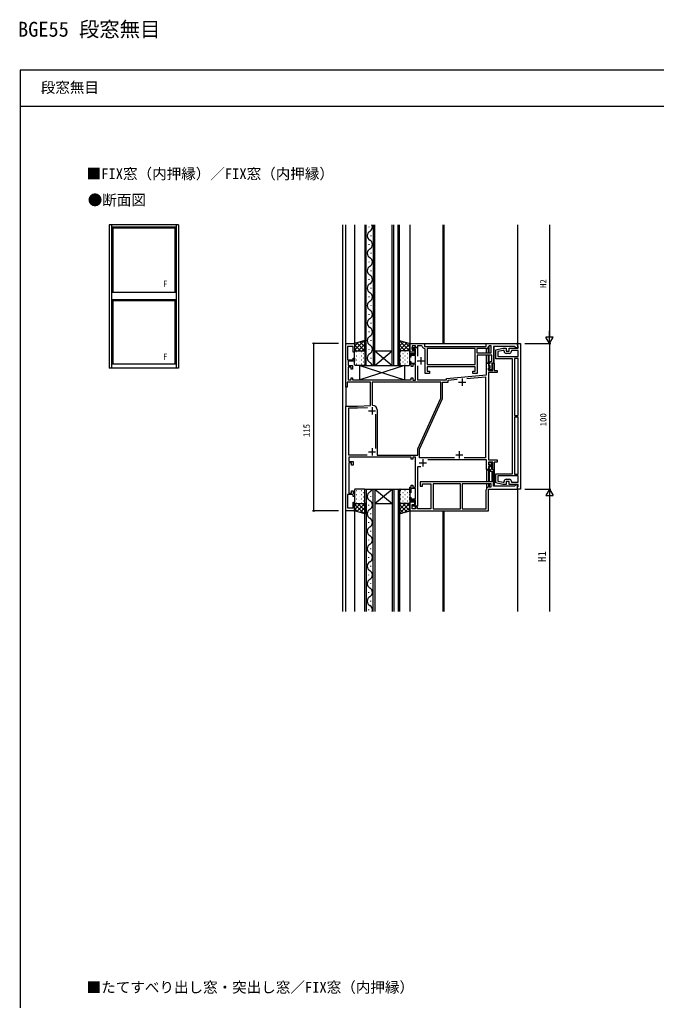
# Model space of a CAD drawing. Units: millimetres, scale not verified. Extents: x -437 to 438, y -681 to 679.
# Drawn here: x -437 to 1, y 5 to 679 of the extents above; entities that cross this region are included whole.
import ezdxf
from ezdxf.enums import TextEntityAlignment as Align

# ---------------------------------------------------------------- set-up
doc = ezdxf.new("R2010")
doc.units = ezdxf.units.MM
doc.header["$LTSCALE"] = 4
for name, color, linetype in [('0-1_USER1', 3, 'Continuous'), ('0-2_YKK_11', 7, 'Continuous'), ('0-3_YKK_12', 2, 'Continuous'), ('0-4_YKK_13', 4, 'Continuous'), ('0-5_YKK_A1', 4, 'Continuous'), ('0-6_YKK_D', 6, 'Continuous'), ('0-7_YKK_ZWAK', 7, 'Continuous')]:
    doc.layers.add(name, color=color, linetype=linetype)
doc.styles.add('ＭＳ ゴシック', font='')
doc.styles.get('ＭＳ ゴシック').set_extended_font_data('MS Gothic')

msp = doc.modelspace()

# ---------------------------------------------------------------- linework, layer by layer
at = {"layer": '0-2_YKK_11'}
for p, q in [((-161.386, 446.561), (-161.386, 441.561)), ((-100.586, 449.261), (-102.586, 449.261)), ((-163.886, 444.061), (-158.886, 444.061)), ((-132.886, 431.961), (-132.886, 426.961)), ((-135.386, 429.461), (-130.386, 429.461)), ((-194.886, 412.361), (-194.886, 407.361)), ((-197.386, 409.861), (-192.386, 409.861)), ((-192.586, 407.529), (-192.586, 383.961)), ((-194.886, 384.061), (-194.886, 379.061)), ((-197.386, 381.561), (-192.386, 381.561)), ((-137.386, 379.561), (-132.386, 379.561)), ((-134.886, 382.061), (-134.886, 377.061)), ((-162.386, 374.061), (-157.386, 374.061)), ((-159.886, 376.561), (-159.886, 371.561)), ((-102.586, 362.861), (-100.586, 362.861))]:
    msp.add_line(p, q, dxfattribs=at)
for points in [[(-206.886, 353.261), (-206.886, 351.061), (-207.886, 351.061), (-207.886, 352.261), (-211.686, 352.261), (-211.686, 343.061), (-207.886, 343.061), (-207.886, 347.061), (-206.886, 347.061), (-206.886, 341.061), (-212.886, 341.061), (-212.886, 413.061), (-204.886, 413.061), (-195.886, 413.375), (-195.886, 429.461), (-211.886, 429.461), (-211.886, 426.061), (-212.886, 426.061), (-212.886, 456.061), (-206.886, 456.061), (-206.886, 450.061), (-207.886, 450.061), (-207.886, 454.061), (-211.686, 454.061), (-211.686, 444.861), (-207.886, 444.861), (-207.886, 446.061), (-206.886, 446.061), (-206.886, 443.861), (-211.286, 443.861), (-211.286, 440.861), (-208.286, 440.861), (-208.286, 438.361), (-209.286, 438.361), (-209.286, 439.861), (-211.286, 439.861), (-211.286, 431.061), (-209.286, 431.061), (-209.286, 432.561), (-208.286, 432.561)], [(-208.286, 432.561), (-208.286, 431.061), (-167.886, 431.061), (-167.886, 432.461), (-166.886, 432.461), (-166.886, 430.961), (-164.886, 430.961), (-164.886, 441.761), (-166.886, 441.761), (-166.886, 440.261), (-167.886, 440.261), (-167.886, 441.761), (-168.886, 441.761), (-168.886, 443.661), (-168.086, 443.661), (-168.086, 442.561), (-164.886, 442.561), (-164.886, 447.761), (-168.086, 447.761), (-168.086, 446.661), (-168.886, 446.661), (-168.886, 448.561), (-164.886, 448.561), (-164.886, 452.061), (-167.386, 452.061), (-167.386, 453.261), (-163.686, 453.261), (-163.686, 447.459)], [(-160.345, 454.161), (-160.835, 454.561), (-163.686, 454.561), (-163.686, 453.261), (-164.886, 453.261), (-164.886, 454.561), (-167.386, 454.561), (-167.386, 451.561), (-165.386, 451.561), (-165.386, 450.061), (-168.886, 450.061), (-168.886, 456.061), (-158.886, 456.061), (-158.886, 454.061)], [(-158.886, 454.061), (-116.386, 454.061), (-116.386, 456.061), (-94.886, 456.061), (-94.886, 453.061), (-95.886, 453.061), (-96.386, 453.561), (-96.886, 454.061), (-111.386, 454.061), (-111.386, 442.561), (-112.586, 442.561), (-112.586, 437.961), (-114.886, 437.961), (-114.886, 439.161), (-113.786, 439.161), (-113.786, 440.761), (-114.086, 441.061), (-114.586, 441.561), (-114.586, 441.761), (-114.086, 442.261), (-113.786, 442.561), (-113.786, 443.761), (-112.586, 443.761), (-112.586, 448.061), (-122.586, 448.061), (-122.586, 435.561), (-125.586, 435.561), (-125.586, 437.061), (-124.086, 437.061), (-124.086, 440.061), (-156.886, 440.061), (-156.886, 437.061), (-155.386, 437.061), (-155.386, 435.561), (-158.386, 435.561), (-158.386, 452.111), (-158.786, 452.601)], [(-122.886, 449.561), (-112.886, 449.561), (-112.886, 454.561), (-114.386, 454.561), (-114.886, 454.061)], [(-116.386, 452.561), (-122.886, 452.561), (-122.886, 449.561)], [(-108.386, 447.061), (-94.386, 447.061), (-94.386, 451.361), (-99.086, 451.361), (-99.086, 450.761)], [(-104.086, 450.761), (-104.086, 451.361), (-104.728, 451.361), (-108.386, 450.583), (-108.386, 447.061)], [(-163.686, 440.662), (-163.686, 431.061), (-143.686, 431.061), (-143.686, 432.061), (-116.086, 434.475), (-116.086, 442.561), (-114.886, 442.561), (-114.886, 440.88), (-114.326, 439.911), (-114.586, 439.461), (-114.886, 439.161), (-114.886, 437.561), (-111.886, 437.561), (-111.886, 441.799), (-112.426, 442.111), (-112.305, 442.561), (-110.886, 442.561), (-110.886, 437.561), (-108.886, 437.561), (-108.886, 436.061), (-114.886, 436.061), (-114.886, 376.061), (-108.886, 376.061), (-108.886, 374.561), (-110.886, 374.561), (-110.886, 369.561), (-112.305, 369.561), (-112.426, 370.011), (-111.886, 370.322), (-111.886, 374.561), (-114.886, 374.561), (-114.886, 372.961), (-114.586, 372.661), (-114.326, 372.211), (-114.886, 371.241), (-114.886, 369.561), (-116.086, 369.561), (-116.086, 376.061), (-156.613, 376.061)], [(-138.111, 377.561), (-162.186, 377.561), (-162.186, 383.502), (-146.486, 418.302), (-146.486, 429.561), (-142.486, 429.561), (-142.486, 430.961), (-136.459, 431.488)], [(-129.719, 432.078), (-116.886, 433.201), (-116.886, 377.561), (-131.661, 377.561)], [(-147.686, 429.561), (-194.686, 429.561), (-194.686, 413.861), (-194.386, 413.561)], [(-191.386, 410.561), (-191.386, 379.261), (-163.386, 379.261), (-163.386, 383.761), (-147.686, 418.561), (-147.686, 429.561)], [(-198.284, 379.261), (-210.886, 379.261), (-210.886, 411.861), (-204.865, 411.861), (-198.066, 412.098)], [(-161.282, 371.261), (-163.686, 371.261), (-163.686, 344.361), (-167.386, 344.361), (-167.386, 345.561), (-164.886, 345.561), (-164.886, 348.561), (-168.886, 348.561), (-168.886, 350.461), (-168.086, 350.461), (-168.086, 349.361), (-164.886, 349.361), (-164.886, 356.461), (-168.086, 356.461), (-168.086, 353.461), (-168.886, 353.461), (-168.886, 357.261), (-167.886, 357.261), (-167.886, 358.761), (-166.886, 358.761), (-166.886, 357.261), (-164.886, 357.261), (-164.886, 378.061), (-166.886, 378.061), (-166.886, 376.561), (-167.886, 376.561), (-167.886, 378.061), (-210.886, 378.061), (-210.886, 375.061), (-207.886, 375.061), (-207.886, 372.561), (-208.886, 372.561), (-208.886, 374.061), (-210.886, 374.061), (-210.886, 353.261), (-208.886, 353.261), (-208.886, 354.761), (-207.886, 354.761), (-207.886, 353.261), (-206.886, 353.261)], [(-94.386, 365.061), (-108.386, 365.061), (-108.386, 361.538), (-104.728, 360.761), (-104.086, 360.761), (-104.086, 361.361)], [(-99.086, 361.361), (-99.086, 360.761), (-94.386, 360.761), (-94.386, 365.061)], [(-112.886, 359.561), (-132.886, 359.561), (-132.886, 342.561), (-116.386, 342.561), (-116.386, 355.561)], [(-114.386, 357.561), (-112.886, 357.561), (-112.886, 359.561)]]:
    msp.add_lwpolyline(points, dxfattribs=at)
for points in [[(-124.086, 452.561), (-156.886, 452.561), (-156.886, 441.561), (-124.086, 441.561)], [(-92.886, 456.061), (-92.886, 356.061), (-94.886, 356.061), (-94.886, 357.361), (-94.686, 357.561), (-94.386, 357.861), (-94.386, 359.261), (-100.586, 359.261), (-100.586, 361.361), (-102.586, 361.361), (-102.586, 359.261), (-104.886, 359.261), (-109.886, 360.323), (-109.886, 366.561), (-98.386, 366.561), (-98.386, 385.602), (-98.266, 385.786), (-98.266, 386.335), (-98.386, 386.519), (-98.386, 445.561), (-109.886, 445.561), (-109.886, 451.798), (-104.886, 452.861), (-102.586, 452.861), (-102.586, 450.761), (-100.586, 450.761), (-100.586, 452.861), (-94.386, 452.861), (-94.386, 454.261), (-94.686, 454.561), (-94.886, 454.761), (-94.886, 456.061)], [(-96.886, 445.861), (-96.886, 406.661), (-94.386, 406.661), (-94.386, 445.861)], [(-96.886, 405.461), (-96.886, 366.261), (-94.386, 366.261), (-94.386, 405.461)], [(-168.886, 341.061), (-114.886, 341.061), (-114.886, 356.061), (-94.886, 356.061), (-94.886, 359.061), (-95.886, 359.061), (-96.386, 358.561), (-96.886, 358.061), (-111.386, 358.061), (-111.386, 369.561), (-112.586, 369.561), (-112.586, 374.161), (-114.886, 374.161), (-114.886, 372.961), (-113.786, 372.961), (-113.786, 371.361), (-114.086, 371.061), (-114.586, 370.561), (-114.586, 370.361), (-114.086, 369.861), (-113.786, 369.561), (-113.786, 368.361), (-112.586, 368.361), (-112.586, 361.061), (-161.686, 361.061), (-161.686, 358.061), (-160.186, 358.061), (-160.186, 359.561), (-154.386, 359.561), (-154.386, 342.561), (-163.686, 342.561), (-163.686, 343.861), (-164.886, 343.861), (-164.886, 342.561), (-167.386, 342.561), (-167.386, 345.561), (-165.386, 345.561), (-165.386, 347.061), (-168.886, 347.061)], [(-134.086, 359.561), (-152.886, 359.561), (-152.886, 342.561), (-134.086, 342.561)]]:
    msp.add_lwpolyline(points, close=True, dxfattribs=at)
for centre, radius, start, end in [((-158.386, 454.561), 2, 191.53698, 258.46304), ((-116.386, 454.061), 1.5, 270.00001, 359.99999), ((-102.586, 450.761), 1.5, 180.00001, 269.99999), ((-100.586, 450.761), 1.5, 270.00001, 359.99999), ((-194.386, 410.561), 3, 0.00001, 89.99999), ((-114.386, 355.561), 2, 90.00001, 179.99999), ((-102.586, 361.361), 1.5, 90.00001, 179.99999), ((-100.586, 361.361), 1.5, 0.00001, 89.99999)]:
    msp.add_arc(centre, radius, start, end, dxfattribs=at)
at = {"layer": '0-3_YKK_12'}
for p, q in [((-214.886, 272.062), (-214.886, 537.558)), ((-212.886, 455.761), (-212.886, 537.558)), ((-206.886, 537.558), (-206.886, 456.061)), ((-198.786, 441.061), (-198.786, 537.558)), ((-197.146, 536.261), (-197.146, 535.861)), ((-193.986, 537.558), (-193.986, 441.061)), ((-192.986, 441.061), (-192.986, 537.558)), ((-180.986, 441.061), (-180.986, 537.558)), ((-179.986, 441.061), (-179.986, 537.558)), ((-176.986, 441.061), (-176.986, 537.558)), ((-168.886, 537.558), (-168.886, 456.061)), ((-145.886, 456.061), (-145.886, 537.558)), ((-145.386, 456.061), (-145.386, 537.558)), ((-94.886, 537.558), (-94.886, 456.061)), ((-195.626, 530.261), (-195.626, 529.861)), ((-197.146, 524.261), (-197.146, 523.861)), ((-197.146, 512.261), (-197.146, 511.861)), ((-195.626, 518.261), (-195.626, 517.861)), ((-195.626, 506.261), (-195.626, 505.861)), ((-197.146, 500.261), (-197.146, 499.861)), ((-195.626, 494.261), (-195.626, 493.861)), ((-197.146, 488.261), (-197.146, 487.861)), ((-195.626, 482.261), (-195.626, 481.861)), ((-197.146, 476.261), (-197.146, 475.861)), ((-195.626, 470.261), (-195.626, 469.861)), ((-197.146, 464.261), (-197.146, 463.861)), ((-195.626, 458.261), (-195.626, 457.861)), ((-212.586, 456.061), (-212.886, 456.061)), ((-206.886, 456.061), (-207.386, 456.061)), ((-197.146, 452.261), (-197.146, 451.861)), ((-168.886, 456.061), (-168.386, 456.061)), ((-165.186, 453.261), (-165.186, 454.519)), ((-165.186, 449.061), (-165.186, 452.061)), ((-159.386, 456.061), (-115.886, 456.061)), ((-116.086, 449.561), (-116.086, 452.591)), ((-114.886, 449.561), (-114.886, 454.061)), ((-114.286, 449.561), (-114.286, 454.561)), ((-94.886, 456.061), (-95.386, 456.061)), ((-195.626, 446.261), (-195.626, 445.861)), ((-192.986, 451.061), (-180.986, 451.061)), ((-192.986, 451.061), (-180.986, 441.061)), ((-192.986, 441.061), (-180.986, 451.061)), ((-165.186, 449.061), (-168.886, 449.061)), ((-116.086, 442.861), (-116.086, 448.061)), ((-114.286, 442.861), (-114.286, 448.061)), ((-116.086, 442.861), (-113.786, 442.861)), ((-212.886, 426.361), (-212.886, 412.761)), ((-116.086, 369.261), (-113.786, 369.261)), ((-116.086, 369.261), (-116.086, 361.061)), ((-114.286, 369.261), (-114.286, 361.061)), ((-116.086, 359.561), (-116.086, 356.614)), ((-114.886, 359.561), (-114.886, 357.497)), ((-114.286, 359.561), (-114.286, 357.561)), ((-198.786, 356.061), (-198.786, 272.062)), ((-195.626, 350.861), (-195.626, 351.261)), ((-193.986, 272.062), (-193.986, 356.061)), ((-192.986, 356.061), (-192.986, 272.062)), ((-192.986, 346.061), (-180.986, 356.061)), ((-192.986, 356.061), (-180.986, 346.061)), ((-180.986, 356.061), (-180.986, 272.062)), ((-179.986, 356.061), (-179.986, 272.062)), ((-176.986, 356.061), (-176.986, 272.062)), ((-197.146, 344.861), (-197.146, 345.261)), ((-192.986, 346.061), (-180.986, 346.061)), ((-165.186, 348.061), (-168.886, 348.061)), ((-165.186, 348.061), (-165.186, 345.561)), ((-165.186, 344.361), (-165.186, 342.602)), ((-212.886, 272.062), (-212.886, 341.361)), ((-212.586, 341.061), (-212.886, 341.061)), ((-195.626, 338.861), (-195.626, 339.261)), ((-168.886, 341.061), (-168.886, 272.062)), ((-168.886, 341.061), (-168.386, 341.061)), ((-145.886, 272.062), (-145.886, 341.061)), ((-145.386, 272.062), (-145.386, 341.061)), ((-197.146, 332.861), (-197.146, 333.261)), ((-195.626, 326.861), (-195.626, 327.261)), ((-197.146, 320.861), (-197.146, 321.261)), ((-195.626, 314.861), (-195.626, 315.261)), ((-197.146, 308.861), (-197.146, 309.261)), ((-195.626, 302.861), (-195.626, 303.261)), ((-197.146, 296.861), (-197.146, 297.261)), ((-195.626, 290.861), (-195.626, 291.261)), ((-197.146, 284.861), (-197.146, 285.261)), ((-195.626, 278.861), (-195.626, 279.261)), ((-197.146, 272.861), (-197.146, 273.261))]:
    msp.add_line(p, q, dxfattribs=at)
for points in [[(-199.786, 537.558), (-199.786, 441.061), (-192.986, 441.061), (-192.986, 537.558)], [(-192.986, 441.061), (-175.986, 441.061), (-175.986, 537.558)], [(-111.386, 442.861), (-110.886, 442.861), (-110.886, 454.061)], [(-114.886, 442.261), (-114.886, 442.861), (-114.886, 448.061)], [(-114.886, 369.861), (-114.886, 369.261), (-114.886, 361.061)], [(-111.386, 369.261), (-110.886, 369.261), (-110.886, 358.061)], [(-199.786, 272.062), (-199.786, 356.061), (-192.986, 356.061), (-192.986, 272.062)], [(-192.986, 356.061), (-175.986, 356.061), (-175.986, 272.062)], [(-95.386, 356.061), (-94.886, 356.061), (-94.886, 272.062)], [(-207.386, 341.061), (-206.886, 341.061), (-206.886, 272.062)]]:
    msp.add_lwpolyline(points, dxfattribs=at)
for centre, start, end in [((-194.709, 530.061), 119.20254, 240.79746), ((-198.062, 536.061), 299.20254, 25.82268), ((-198.062, 524.061), 299.20254, 60.79746), ((-194.709, 518.061), 119.20254, 240.79746), ((-198.062, 512.061), 299.20254, 60.79746), ((-194.709, 506.061), 119.20254, 240.79746), ((-198.062, 500.061), 299.20254, 60.79746), ((-194.709, 494.061), 119.20254, 240.79746), ((-198.062, 488.061), 299.20254, 60.79746), ((-194.709, 482.061), 119.20254, 240.79746), ((-198.062, 476.061), 299.20254, 60.79746), ((-194.709, 470.061), 119.20254, 240.79746), ((-198.062, 464.061), 299.20254, 60.79746), ((-194.709, 458.061), 119.20254, 240.79746), ((-198.062, 452.061), 299.20254, 60.79746), ((-194.709, 446.061), 119.20254, 240.79746), ((-198.062, 440.061), 16.91585, 60.79746), ((-194.709, 351.061), 119.20254, 240.79746), ((-198.062, 357.061), 299.20254, 343.08415), ((-198.062, 345.061), 299.20254, 60.79746), ((-194.709, 339.061), 119.20254, 240.79746), ((-198.062, 333.061), 299.20254, 60.79746), ((-194.709, 327.061), 119.20254, 240.79746), ((-198.062, 321.061), 299.20254, 60.79746), ((-194.709, 315.061), 119.20254, 240.79746), ((-198.062, 309.061), 299.20254, 60.79746), ((-194.709, 303.061), 119.20254, 240.79746), ((-198.062, 297.061), 299.20254, 60.79746), ((-194.709, 291.061), 119.20254, 240.79746), ((-198.062, 285.061), 299.20254, 60.79746), ((-194.709, 279.061), 119.20254, 240.79746), ((-198.062, 273.061), 343.10968, 60.79746)]:
    msp.add_arc(centre, 3.437, start, end, dxfattribs=at)
at = {"layer": '0-4_YKK_13'}
for p, q in [((-206.886, 451.407), (-200.407, 457.886)), ((-206.886, 454.235), (-204.344, 456.776)), ((-206.886, 456.061), (-206.886, 450.561)), ((-202.825, 451.061), (-206.886, 455.121)), ((-205.653, 451.061), (-206.886, 452.293)), ((-199.786, 450.85), (-205.412, 456.476)), ((-204.403, 451.061), (-199.786, 455.678)), ((-199.786, 453.678), (-203.205, 457.097)), ((-201.575, 451.061), (-199.786, 452.85)), ((-199.786, 456.507), (-200.998, 457.719)), ((-175.986, 457.222), (-175.332, 457.876)), ((-169.231, 451.036), (-175.986, 457.791)), ((-175.986, 454.394), (-173.125, 457.255)), ((-175.986, 451.566), (-170.918, 456.633)), ((-172.084, 451.061), (-175.986, 454.962)), ((-174.912, 451.061), (-175.986, 452.134)), ((-173.662, 451.061), (-168.886, 455.837)), ((-168.886, 453.519), (-172.423, 457.057)), ((-170.834, 451.061), (-168.886, 453.009)), ((-168.886, 456.061), (-168.886, 450.561)), ((-206.886, 441.561), (-206.886, 450.561)), ((-206.846, 449.081), (-206.646, 449.081)), ((-206.846, 446.251), (-206.646, 446.251)), ((-206.386, 451.061), (-200.286, 451.061)), ((-205.431, 450.496), (-205.231, 450.496)), ((-205.431, 447.666), (-205.231, 447.666)), ((-205.431, 444.836), (-205.231, 444.836)), ((-203.816, 449.081), (-203.616, 449.081)), ((-203.816, 446.251), (-203.616, 446.251)), ((-202.401, 450.496), (-202.201, 450.496)), ((-202.401, 447.666), (-202.201, 447.666)), ((-202.401, 444.836), (-202.201, 444.836)), ((-200.786, 449.081), (-200.586, 449.081)), ((-200.786, 446.251), (-200.586, 446.251)), ((-199.786, 450.561), (-199.786, 441.561)), ((-175.986, 450.561), (-175.986, 441.561)), ((-169.386, 451.061), (-175.486, 451.061)), ((-175.301, 450.496), (-175.101, 450.496)), ((-175.301, 447.666), (-175.101, 447.666)), ((-175.301, 444.836), (-175.101, 444.836)), ((-173.686, 449.081), (-173.486, 449.081)), ((-173.686, 446.251), (-173.486, 446.251)), ((-172.271, 450.496), (-172.071, 450.496)), ((-172.271, 447.666), (-172.071, 447.666)), ((-172.271, 444.836), (-172.071, 444.836)), ((-170.656, 449.081), (-170.456, 449.081)), ((-170.656, 446.251), (-170.456, 446.251)), ((-169.241, 450.496), (-169.041, 450.496)), ((-169.241, 447.666), (-169.041, 447.666)), ((-169.241, 444.836), (-169.041, 444.836)), ((-168.886, 450.691), (-168.91, 450.716)), ((-168.886, 441.561), (-168.886, 450.561)), ((-206.846, 443.421), (-206.646, 443.421)), ((-200.286, 441.061), (-206.386, 441.061)), ((-205.431, 442.006), (-205.231, 442.006)), ((-203.816, 443.421), (-203.616, 443.421)), ((-203.286, 441.061), (-172.486, 431.061)), ((-172.486, 441.061), (-203.286, 431.061)), ((-203.286, 441.061), (-172.486, 441.061)), ((-203.286, 431.061), (-203.286, 441.061)), ((-202.401, 442.006), (-202.201, 442.006)), ((-200.786, 443.421), (-200.586, 443.421)), ((-175.486, 441.061), (-169.386, 441.061)), ((-175.301, 442.006), (-175.101, 442.006)), ((-173.686, 443.421), (-173.486, 443.421)), ((-172.486, 441.061), (-172.486, 431.061)), ((-172.271, 442.006), (-172.071, 442.006)), ((-170.656, 443.421), (-170.456, 443.421)), ((-169.241, 442.006), (-169.041, 442.006)), ((-203.286, 431.061), (-172.486, 431.061)), ((-206.886, 355.561), (-206.886, 346.561)), ((-206.846, 353.661), (-206.646, 353.661)), ((-206.846, 350.831), (-206.646, 350.831)), ((-200.286, 356.061), (-206.386, 356.061)), ((-205.431, 355.076), (-205.231, 355.076)), ((-205.431, 352.246), (-205.231, 352.246)), ((-203.816, 353.661), (-203.616, 353.661)), ((-203.816, 350.831), (-203.616, 350.831)), ((-202.401, 355.076), (-202.201, 355.076)), ((-202.401, 352.246), (-202.201, 352.246)), ((-200.786, 353.661), (-200.586, 353.661)), ((-200.786, 350.831), (-200.586, 350.831)), ((-199.786, 346.561), (-199.786, 355.561)), ((-175.986, 346.561), (-175.986, 355.561)), ((-175.486, 356.061), (-169.386, 356.061)), ((-175.301, 355.076), (-175.101, 355.076)), ((-175.301, 352.246), (-175.101, 352.246)), ((-173.686, 353.661), (-173.486, 353.661)), ((-173.686, 350.831), (-173.486, 350.831)), ((-172.271, 355.076), (-172.071, 355.076)), ((-172.271, 352.246), (-172.071, 352.246)), ((-170.656, 353.661), (-170.456, 353.661)), ((-170.656, 350.831), (-170.456, 350.831)), ((-169.241, 355.076), (-169.041, 355.076)), ((-169.241, 352.246), (-169.041, 352.246)), ((-168.886, 355.561), (-168.886, 346.561)), ((-206.886, 341.061), (-206.886, 346.561)), ((-206.886, 344.701), (-205.526, 346.061)), ((-206.886, 341.872), (-202.697, 346.061)), ((-200.584, 339.285), (-206.886, 345.587)), ((-206.846, 348.001), (-206.646, 348.001)), ((-206.386, 346.061), (-200.286, 346.061)), ((-205.431, 349.416), (-205.231, 349.416)), ((-205.431, 346.586), (-205.231, 346.586)), ((-205.312, 340.617), (-199.786, 346.144)), ((-199.786, 341.315), (-204.531, 346.061)), ((-203.816, 348.001), (-203.616, 348.001)), ((-202.401, 349.416), (-202.201, 349.416)), ((-202.401, 346.586), (-202.201, 346.586)), ((-199.786, 344.144), (-201.702, 346.061)), ((-200.786, 348.001), (-200.586, 348.001)), ((-175.986, 339.203), (-168.886, 346.303)), ((-175.986, 344.86), (-174.785, 346.061)), ((-175.986, 342.031), (-171.956, 346.061)), ((-171.018, 340.46), (-175.986, 345.428)), ((-169.386, 346.061), (-175.486, 346.061)), ((-175.301, 349.416), (-175.101, 349.416)), ((-175.301, 346.586), (-175.101, 346.586)), ((-168.886, 341.156), (-173.79, 346.061)), ((-173.686, 348.001), (-173.486, 348.001)), ((-172.271, 349.416), (-172.071, 349.416)), ((-172.271, 346.586), (-172.071, 346.586)), ((-168.886, 343.985), (-170.961, 346.061)), ((-170.656, 348.001), (-170.456, 348.001)), ((-169.241, 349.416), (-169.041, 349.416)), ((-169.241, 346.586), (-169.041, 346.586)), ((-168.886, 341.061), (-168.886, 346.561)), ((-204.522, 340.395), (-206.886, 342.759)), ((-203.105, 339.996), (-199.786, 343.315)), ((-200.899, 339.374), (-199.786, 340.487)), ((-173.224, 339.838), (-175.986, 342.6)), ((-175.431, 339.217), (-175.986, 339.771)), ((-172.246, 340.114), (-168.886, 343.474))]:
    msp.add_line(p, q, dxfattribs=at)
for points in [[(-199.786, 450.561), (-199.786, 458.061), (-206.886, 456.061)], [(-175.986, 450.561), (-175.986, 458.061), (-168.886, 456.061)], [(-199.786, 346.561), (-199.786, 339.061), (-206.886, 341.061)], [(-175.986, 346.561), (-175.986, 339.061), (-168.886, 341.061)]]:
    msp.add_lwpolyline(points, dxfattribs=at)
for centre, start, end in [((-206.386, 450.561), 90, 180), ((-200.286, 450.561), 0, 90), ((-175.486, 450.561), 90, 180), ((-169.386, 450.561), 0, 90), ((-206.386, 441.561), 180, 270), ((-200.286, 441.561), 270, 0), ((-175.486, 441.561), 180, 270), ((-169.386, 441.561), 270, 0), ((-206.386, 355.561), 90, 180), ((-200.286, 355.561), 0, 90), ((-175.486, 355.561), 90, 180), ((-169.386, 355.561), 0, 90), ((-206.386, 346.561), 180, 270), ((-200.286, 346.561), 270, 0), ((-175.486, 346.561), 180, 270), ((-169.386, 346.561), 270, 0)]:
    msp.add_arc(centre, 0.5, start, end, dxfattribs=at)
at = {"layer": '0-5_YKK_A1'}
for p, q in [((-375.475, 537.558), (-375.475, 439.058)), ((-327.975, 537.558), (-375.475, 537.558)), ((-373.975, 537.558), (-373.975, 439.058)), ((-329.475, 536.058), (-373.975, 536.058)), ((-373.025, 536.058), (-373.025, 491.058)), ((-330.425, 535.308), (-373.025, 535.308)), ((-330.425, 536.058), (-330.425, 491.058)), ((-329.475, 537.558), (-329.475, 439.058)), ((-329.475, 491.058), (-373.975, 491.058)), ((-329.475, 486.058), (-373.975, 486.058)), ((-373.025, 486.058), (-373.025, 441.808)), ((-330.425, 485.308), (-373.025, 485.308)), ((-330.425, 486.058), (-330.425, 441.808)), ((-329.475, 441.808), (-373.975, 441.808))]:
    msp.add_line(p, q, dxfattribs=at)
msp.add_lwpolyline([(-327.975, 537.558), (-327.975, 439.058), (-375.475, 439.058)], dxfattribs=at)
at = {"layer": '0-6_YKK_D'}
for p, q in [((-72.886, 537.558), (-72.886, 461.061)), ((-72.886, 456.061), (-75.386, 460.391)), ((-70.386, 460.391), (-75.386, 460.391)), ((-72.886, 456.061), (-72.886, 464.721)), ((-72.886, 456.061), (-70.386, 460.391)), ((-217.886, 456.061), (-235.886, 456.061)), ((-234.886, 341.061), (-234.886, 456.061)), ((-89.886, 456.061), (-71.886, 456.061)), ((-89.886, 456.061), (-71.886, 456.061)), ((-72.886, 456.061), (-72.886, 356.061)), ((-89.886, 356.061), (-71.886, 356.061)), ((-89.886, 356.061), (-71.886, 356.061)), ((-72.886, 356.061), (-75.386, 351.73)), ((-75.386, 351.73), (-70.386, 351.73)), ((-72.886, 356.061), (-70.386, 351.73)), ((-72.886, 356.061), (-72.886, 347.4)), ((-72.886, 351.061), (-72.886, 272.062)), ((-217.886, 341.061), (-235.886, 341.061))]:
    msp.add_line(p, q, dxfattribs=at)
for centre in [(-234.886, 456.061), (-234.886, 341.061)]:
    msp.add_circle(centre, 0.425, dxfattribs=at)
at = {"layer": '0-7_YKK_ZWAK'}
for p, q in [((-436.8, 643.9), (-436.8, -681.1)), ((438.2, 643.9), (-436.8, 643.9)), ((438.2, 618.9), (-436.8, 618.9))]:
    msp.add_line(p, q, dxfattribs=at)

# ---------------------------------------------------------------- texts
at = {"layer": '0-1_USER1', "style": 'ＭＳ ゴシック'}
for s, height, p in [('BGE55 段窓無目', 10.26, (-438.149, 663.718)), (' 段窓無目', 7.331, (-427.515, 626.087)), ('■FIX窓（内押縁）／FIX窓（内押縁）', 7.331, (-390.971, 566.789)), ('●断面図', 7.331, (-390.232, 548.759)), ('■たてすべり出し窓・突出し窓／FIX窓（内押縁）', 7.331, (-390.971, 7.948))]:
    msp.add_text(s, height=height, dxfattribs=at).set_placement(p, align=Align.BOTTOM_LEFT)
at = {"layer": '0-5_YKK_A1', "style": 'ＭＳ ゴシック'}
for p in [(-338.447, 493.445), (-338.447, 443.445)]:
    msp.add_text('F', height=4.399, dxfattribs=at).set_placement(p, align=Align.BOTTOM_LEFT)
at = {"layer": '0-6_YKK_D', "style": 'ＭＳ ゴシック'}
for s, height, p in [('H2', 4.399, (-73.686, 494.247)), ('100', 4.399, (-73.686, 399.208)), ('115', 4.399, (-236.386, 391.776)), ('H1', 5.499, (-73.686, 305.979))]:
    msp.add_text(s, height=height, rotation=90, dxfattribs=at).set_placement(p, align=Align.BOTTOM_LEFT)

doc.saveas('drawing.dxf')
